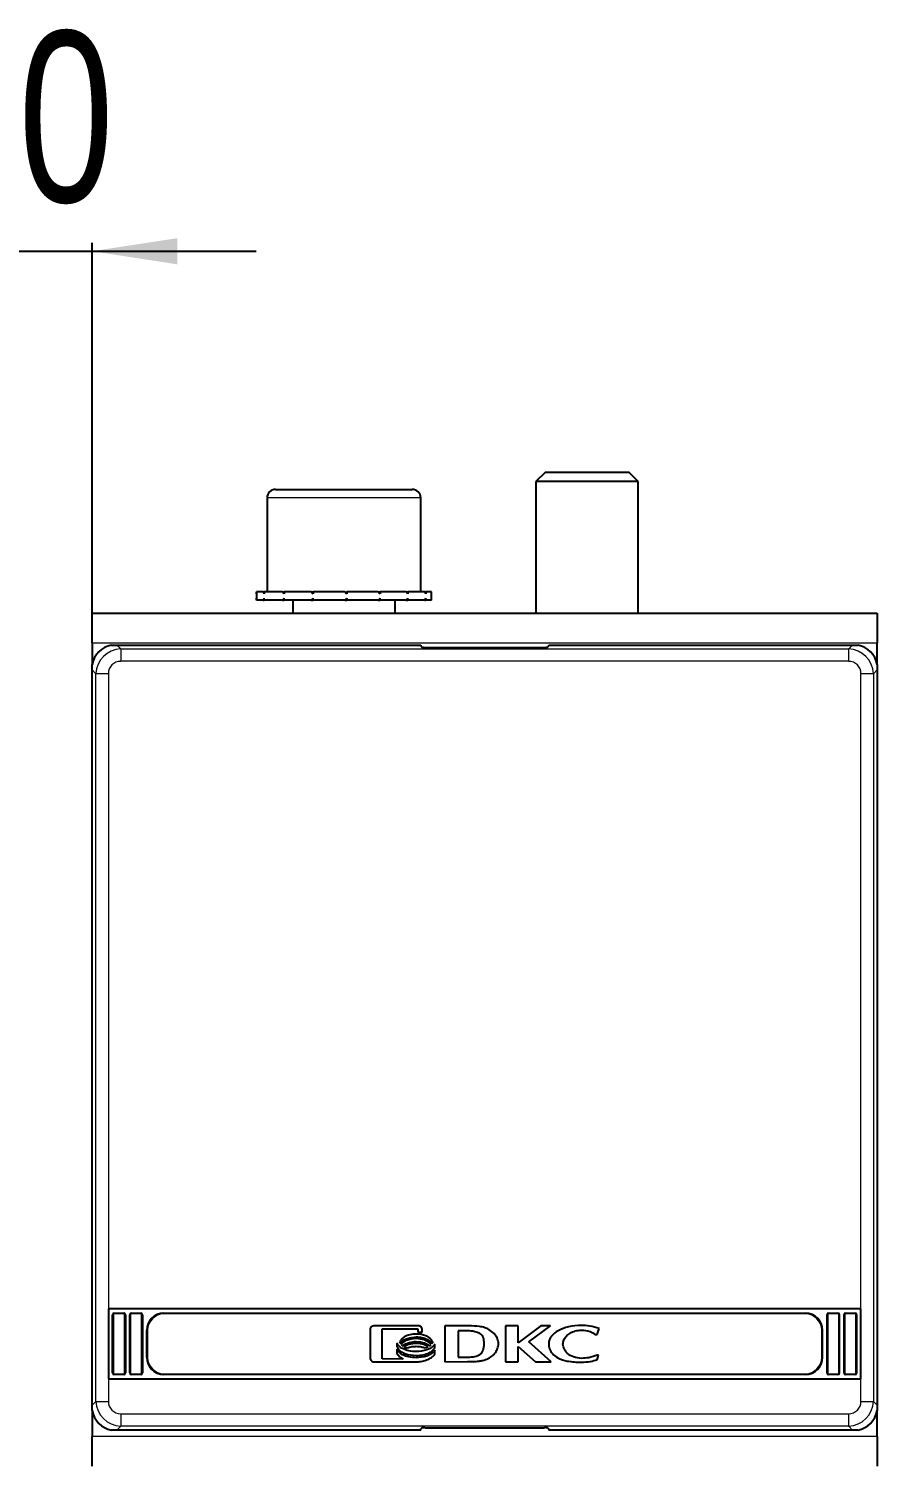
# Model space of a CAD drawing. Header units: millimetres. Extents: x 0 to 788, y 43 to 588.
# Drawn here: x 158 to 257.4, y 389.4 to 557.9 of the extents above; entities that cross this region are included whole.
import ezdxf

# ---------------------------------------------------------------- set-up
doc = ezdxf.new("R2010")
doc.units = ezdxf.units.MM
doc.layers.add('FORMAT', color=7, linetype='Continuous')
doc.styles.add('SLDTEXTSTYLE0', font='TXT', dxfattribs={"width": 0.75})
doc.dimstyles.new('SLDDIMSTYLE1', dxfattribs={"dimtxt": 20, "dimasz": 10, "dimexe": 0, "dimexo": 0.0625, "dimgap": 5, "dimtad": 2, "dimdec": 1, "dimrnd": 1e-09, "dimzin": 12, "dimdsep": 46, "dimtxsty": 'SLDTEXTSTYLE0', "dimsah": 1, "dimcen": 0.09, "dimadec": 0, "dimazin": 3, "dimtfac": 1, "dimtmove": 0, "dimatfit": 0, "dimfxl": 0, "dimfrac": 2, "dimtolj": 1, "dimtzin": 12, "dimarcsym": 0})

# ---------------------------------------------------------------- blocks, each defined once
blk = doc.blocks.new('_D_2')
at = {"layer": 'FORMAT'}
for p, q in [((155.39, 489.4), (155.39, 532.81)), ((165.39, 489.4), (165.39, 532.81)), ((155.39, 531.81), (136.16, 531.81)), ((155.39, 531.81), (165.39, 531.81)), ((165.39, 531.81), (184.62, 531.81))]:
    blk.add_line(p, q, dxfattribs=at)
for points in [[(155.39, 531.81), (145.39, 533.34), (145.39, 530.27)], [(165.39, 531.81), (175.39, 530.27), (175.39, 533.34)]]:
    blk.add_solid(points, dxfattribs=at)
at = {"layer": 'FORMAT', "insert": (145.61, 557.59), "char_height": 20, "attachment_point": 1, "style": 'SLDTEXTSTYLE0'}
blk.add_mtext('10', dxfattribs=at)

msp = doc.modelspace()

# ---------------------------------------------------------------- linework, layer by layer
at = {"color": 7, "linetype": 'Continuous', "lineweight": 25}
for p, q in [((218.46, 505.89), (217.39, 504.82)), ((228.31, 505.89), (218.46, 505.89)), ((229.39, 504.82), (228.31, 505.89)), ((186.89, 503.89), (195.32, 503.89)), ((195.32, 503.89), (202.89, 503.89)), ((217.39, 504.82), (217.39, 489.39)), ((229.39, 504.82), (217.39, 504.82)), ((229.39, 489.39), (229.39, 504.82)), ((185.89, 502.89), (185.89, 491.89)), ((203.89, 491.89), (203.89, 502.89)), ((184.64, 491.89), (184.64, 490.89)), ((184.64, 491.89), (184.64, 491.64)), ((185.45, 491.89), (184.64, 491.89)), ((184.64, 491.89), (184.64, 491.89)), ((184.64, 490.89), (184.64, 491.14)), ((185.45, 490.89), (184.64, 490.89)), ((184.64, 490.89), (184.64, 490.89)), ((185.45, 491.89), (185.56, 491.89)), ((185.45, 490.89), (185.56, 490.89)), ((185.56, 491.89), (185.56, 491.64)), ((187.71, 491.89), (185.56, 491.89)), ((185.56, 490.89), (185.56, 491.14)), ((187.71, 490.89), (185.56, 490.89)), ((187.71, 491.89), (187.89, 491.89)), ((187.71, 490.89), (187.89, 490.89)), ((187.89, 491.89), (187.89, 491.64)), ((191.06, 491.89), (187.89, 491.89)), ((187.89, 490.89), (187.89, 491.14)), ((191.06, 490.89), (187.89, 490.89)), ((188.89, 490.89), (188.89, 489.39)), ((191.06, 491.89), (191.29, 491.89)), ((191.06, 490.89), (191.29, 490.89)), ((191.29, 491.89), (191.29, 491.64)), ((194.99, 491.89), (191.29, 491.89)), ((191.29, 490.89), (191.29, 491.14)), ((194.99, 490.89), (191.29, 490.89)), ((194.99, 491.89), (195.07, 491.89)), ((194.99, 490.89), (195.15, 490.89)), ((195.15, 490.89), (195.23, 490.89)), ((195.19, 491.89), (195.23, 491.89)), ((195.23, 491.89), (195.23, 491.64)), ((198.9, 491.89), (195.23, 491.89)), ((195.23, 490.89), (195.23, 491.14)), ((198.9, 490.89), (195.23, 490.89)), ((198.9, 491.89), (199.13, 491.89)), ((198.9, 490.89), (199.13, 490.89)), ((199.13, 491.89), (199.13, 491.64)), ((202.2, 491.89), (199.13, 491.89)), ((199.13, 490.89), (199.13, 491.14)), ((202.2, 490.89), (199.13, 490.89)), ((200.89, 489.39), (200.89, 490.89)), ((202.2, 491.89), (202.38, 491.89)), ((202.2, 490.89), (202.38, 490.89)), ((202.38, 491.89), (202.38, 491.64)), ((204.39, 491.89), (202.38, 491.89)), ((202.38, 490.89), (202.38, 491.14)), ((204.39, 490.89), (202.38, 490.89)), ((204.39, 491.89), (204.48, 491.89)), ((204.39, 490.89), (204.48, 490.89)), ((204.48, 491.89), (204.48, 491.64)), ((205.14, 491.89), (204.48, 491.89)), ((204.48, 490.89), (204.48, 491.14)), ((205.14, 490.89), (204.48, 490.89)), ((205.14, 490.89), (205.14, 491.89)), ((165.39, 485.89), (165.39, 489.39)), ((165.39, 489.39), (257.39, 489.39)), ((257.39, 489.39), (257.39, 485.89)), ((165.39, 485.89), (165.39, 483.37)), ((167.66, 485.64), (168.28, 485.64)), ((168.28, 485.64), (203.89, 485.64)), ((203.89, 485.64), (203.89, 485.51)), ((204.39, 485.37), (218.39, 485.37)), ((218.89, 485.51), (218.89, 485.64)), ((218.89, 485.64), (254.49, 485.64)), ((254.49, 485.64), (255.11, 485.64)), ((257.39, 483.37), (257.39, 485.89)), ((165.39, 482.74), (165.39, 483.37)), ((165.39, 396.54), (165.39, 482.74)), ((257.39, 483.37), (257.39, 482.74)), ((257.39, 482.74), (257.39, 396.54)), ((255.48, 407.84), (167.29, 407.84)), ((167.29, 407.84), (167.29, 399.64)), ((255.48, 399.64), (255.48, 407.84)), ((167.79, 400.34), (167.79, 407.14)), ((167.99, 407.34), (169.09, 407.34)), ((169.29, 407.14), (169.29, 400.34)), ((169.79, 400.34), (169.79, 407.14)), ((169.99, 407.34), (171.09, 407.34)), ((171.29, 407.14), (171.29, 400.34)), ((173.79, 407.34), (248.98, 407.34)), ((251.48, 407.14), (251.48, 400.34)), ((251.68, 407.34), (252.78, 407.34)), ((252.98, 400.34), (252.98, 407.14)), ((253.48, 407.14), (253.48, 400.34)), ((253.68, 407.34), (254.78, 407.34)), ((254.98, 400.34), (254.98, 407.14)), ((171.79, 402.14), (171.79, 405.34)), ((197.96, 405.4), (197.96, 402.08)), ((203.64, 405.84), (198.39, 405.84)), ((199.37, 405.51), (203.54, 405.51)), ((199.37, 401.97), (199.37, 405.51)), ((203.54, 405.51), (203.54, 405.12)), ((203.54, 405.12), (204.07, 405.12)), ((204.07, 405.12), (204.07, 405.4)), ((209.53, 405.86), (206.7, 405.84)), ((206.7, 405.84), (206.7, 401.64)), ((209.32, 405.28), (208.28, 405.26)), ((208.28, 405.26), (208.28, 402.16)), ((213.81, 405.84), (213.81, 401.64)), ((215.3, 405.84), (213.81, 405.84)), ((217.97, 405.84), (215.3, 403.87)), ((215.3, 403.87), (215.3, 405.84)), ((216.56, 403.98), (219.1, 405.84)), ((219.1, 405.84), (217.97, 405.84)), ((224.37, 404.82), (224.56, 404.82)), ((224.56, 404.82), (224.81, 405.55)), ((250.98, 402.14), (250.98, 405.34)), ((201.11, 403.83), (201.11, 403.38)), ((201.11, 403.11), (201.11, 402.65)), ((205.56, 403.27), (205.56, 403.72)), ((205.56, 402.54), (205.56, 403.01)), ((215.32, 403.41), (217.33, 401.64)), ((215.32, 401.64), (215.32, 403.41)), ((219.16, 401.64), (216.56, 403.98)), ((198.39, 401.64), (203.64, 401.64)), ((201.83, 401.96), (199.37, 401.97)), ((206.7, 401.64), (209.39, 401.65)), ((208.28, 402.16), (209.23, 402.18)), ((209.39, 401.65), (209.4, 401.65)), ((209.4, 401.65), (209.42, 401.65)), ((213.81, 401.64), (215.32, 401.64)), ((217.33, 401.64), (219.16, 401.64)), ((224.55, 401.88), (224.73, 402.42)), ((224.73, 402.42), (224.58, 402.42)), ((167.29, 399.64), (255.48, 399.64)), ((169.09, 400.14), (167.99, 400.14)), ((171.09, 400.14), (169.99, 400.14)), ((248.98, 400.14), (173.79, 400.14)), ((252.78, 400.14), (251.68, 400.14)), ((254.78, 400.14), (253.68, 400.14)), ((165.39, 395.92), (165.39, 396.54)), ((257.39, 396.54), (257.39, 395.92)), ((165.39, 395.92), (165.39, 392.89)), ((257.39, 392.89), (257.39, 395.92)), ((165.39, 389.39), (165.39, 392.89)), ((168.28, 393.64), (167.66, 393.64)), ((203.89, 393.64), (168.28, 393.64)), ((203.89, 393.64), (203.89, 393.78)), ((204.39, 393.91), (218.39, 393.91)), ((218.89, 393.78), (218.89, 393.64)), ((254.49, 393.64), (218.89, 393.64)), ((255.11, 393.64), (254.49, 393.64)), ((257.39, 392.89), (257.39, 389.39))]:
    msp.add_line(p, q, dxfattribs=at)
at = {"color": 8, "linetype": 'Continuous', "lineweight": 18}
for p, q in [((195.38, 502.89), (185.89, 502.89)), ((203.89, 502.89), (195.38, 502.89)), ((165.39, 485.89), (257.39, 485.89)), ((168.28, 485.64), (168.74, 485.19)), ((254.04, 485.19), (254.49, 485.64)), ((168.74, 485.19), (168.74, 483.74)), ((168.74, 485.19), (254.04, 485.19)), ((254.04, 483.74), (168.74, 483.74)), ((254.04, 483.74), (254.04, 485.19)), ((165.84, 482.29), (165.39, 482.74)), ((167.29, 482.29), (165.84, 482.29)), ((165.84, 396.99), (165.84, 482.29)), ((167.29, 482.29), (167.29, 407.84)), ((256.93, 482.29), (255.48, 482.29)), ((255.48, 407.84), (255.48, 482.29)), ((257.39, 482.74), (256.93, 482.29)), ((256.93, 482.29), (256.93, 396.99)), ((167.79, 407.14), (167.89, 407.14)), ((167.79, 400.34), (167.79, 407.14)), ((167.79, 407.14), (167.79, 407.14)), ((167.89, 407.14), (167.89, 400.34)), ((167.99, 407.24), (167.99, 407.34)), ((167.99, 407.34), (169.09, 407.34)), ((167.99, 407.34), (167.99, 407.34)), ((169.09, 407.24), (167.99, 407.24)), ((169.09, 407.24), (169.09, 407.34)), ((169.09, 407.34), (169.09, 407.34)), ((169.19, 407.14), (169.29, 407.14)), ((169.19, 400.34), (169.19, 407.14)), ((169.29, 407.14), (169.29, 400.34)), ((169.29, 407.14), (169.29, 407.14)), ((169.79, 400.34), (169.79, 407.14)), ((169.79, 407.14), (169.89, 407.14)), ((169.79, 407.14), (169.79, 407.14)), ((169.89, 407.14), (169.89, 400.34)), ((169.99, 407.24), (169.99, 407.34)), ((169.99, 407.34), (171.09, 407.34)), ((169.99, 407.34), (169.99, 407.34)), ((171.09, 407.24), (169.99, 407.24)), ((171.09, 407.24), (171.09, 407.34)), ((171.09, 407.34), (171.09, 407.34)), ((171.19, 407.14), (171.29, 407.14)), ((171.19, 400.34), (171.19, 407.14)), ((171.29, 407.14), (171.29, 400.34)), ((171.29, 407.14), (171.29, 407.14)), ((173.79, 407.34), (248.98, 407.34)), ((173.79, 407.24), (173.79, 407.34)), ((173.79, 407.34), (173.79, 407.34)), ((248.98, 407.24), (173.79, 407.24)), ((248.98, 407.34), (248.98, 407.24)), ((248.98, 407.34), (248.98, 407.34)), ((251.49, 407.14), (251.48, 407.14)), ((251.49, 407.14), (251.59, 407.14)), ((251.49, 400.34), (251.49, 407.14)), ((251.59, 407.14), (251.59, 400.34)), ((251.68, 407.34), (251.68, 407.24)), ((251.68, 407.34), (252.78, 407.34)), ((251.68, 407.34), (251.68, 407.34)), ((252.78, 407.24), (251.68, 407.24)), ((252.78, 407.34), (252.78, 407.24)), ((252.78, 407.34), (252.78, 407.34)), ((252.88, 407.14), (252.98, 407.14)), ((252.88, 400.34), (252.88, 407.14)), ((252.98, 407.14), (252.98, 400.34)), ((252.98, 407.14), (252.98, 407.14)), ((253.49, 407.14), (253.48, 407.14)), ((253.49, 400.34), (253.49, 407.14)), ((253.59, 407.14), (253.49, 407.14)), ((253.59, 407.14), (253.59, 400.34)), ((253.68, 407.24), (253.68, 407.34)), ((253.68, 407.34), (254.78, 407.34)), ((253.68, 407.34), (253.68, 407.34)), ((254.78, 407.24), (253.68, 407.24)), ((254.78, 407.24), (254.78, 407.34)), ((254.78, 407.34), (254.78, 407.34)), ((254.88, 400.34), (254.88, 407.14)), ((254.98, 407.14), (254.88, 407.14)), ((254.98, 407.14), (254.98, 400.34)), ((254.98, 407.14), (254.98, 407.14)), ((171.89, 405.34), (171.79, 405.34)), ((171.79, 402.14), (171.79, 405.34)), ((171.79, 405.34), (171.79, 405.34)), ((171.89, 405.34), (171.89, 402.14)), ((250.88, 402.14), (250.88, 405.34)), ((250.98, 405.34), (250.88, 405.34)), ((250.98, 405.34), (250.98, 402.14)), ((250.98, 405.34), (250.98, 405.34)), ((171.89, 402.14), (171.79, 402.14)), ((171.79, 402.14), (171.79, 402.14)), ((250.98, 402.14), (250.88, 402.14)), ((250.98, 402.14), (250.98, 402.14)), ((167.29, 399.64), (167.29, 396.99)), ((167.79, 400.34), (167.89, 400.34)), ((167.79, 400.34), (167.79, 400.34)), ((167.99, 400.24), (169.09, 400.24)), ((167.99, 400.14), (167.99, 400.24)), ((169.09, 400.14), (167.99, 400.14)), ((167.99, 400.14), (167.99, 400.14)), ((169.09, 400.14), (169.09, 400.24)), ((169.09, 400.14), (169.09, 400.14)), ((169.19, 400.34), (169.29, 400.34)), ((169.29, 400.34), (169.29, 400.34)), ((169.79, 400.34), (169.89, 400.34)), ((169.79, 400.34), (169.79, 400.34)), ((169.99, 400.24), (171.09, 400.24)), ((169.99, 400.14), (169.99, 400.24)), ((171.09, 400.14), (169.99, 400.14)), ((169.99, 400.14), (169.99, 400.14)), ((171.09, 400.14), (171.09, 400.24)), ((171.09, 400.14), (171.09, 400.14)), ((171.19, 400.34), (171.29, 400.34)), ((171.29, 400.34), (171.29, 400.34)), ((173.79, 400.24), (248.98, 400.24)), ((173.79, 400.24), (173.79, 400.14)), ((248.98, 400.14), (173.79, 400.14)), ((173.79, 400.14), (173.79, 400.14)), ((248.98, 400.14), (248.98, 400.24)), ((248.98, 400.14), (248.98, 400.14)), ((251.48, 400.34), (251.49, 400.34)), ((251.49, 400.34), (251.59, 400.34)), ((251.68, 400.24), (252.78, 400.24)), ((251.68, 400.24), (251.68, 400.14)), ((252.78, 400.14), (251.68, 400.14)), ((251.68, 400.14), (251.68, 400.14)), ((252.78, 400.24), (252.78, 400.14)), ((252.78, 400.14), (252.78, 400.14)), ((252.88, 400.34), (252.98, 400.34)), ((252.98, 400.34), (252.98, 400.34)), ((253.48, 400.34), (253.49, 400.34)), ((253.59, 400.34), (253.49, 400.34)), ((253.68, 400.24), (254.78, 400.24)), ((253.68, 400.14), (253.68, 400.24)), ((254.78, 400.14), (253.68, 400.14)), ((253.68, 400.14), (253.68, 400.14)), ((254.78, 400.14), (254.78, 400.24)), ((254.78, 400.14), (254.78, 400.14)), ((254.98, 400.34), (254.88, 400.34)), ((254.98, 400.34), (254.98, 400.34)), ((255.48, 396.99), (255.48, 399.64)), ((165.39, 396.54), (165.84, 396.99)), ((165.84, 396.99), (167.29, 396.99)), ((255.48, 396.99), (256.93, 396.99)), ((256.93, 396.99), (257.39, 396.54)), ((168.74, 395.54), (254.04, 395.54)), ((168.74, 395.54), (168.74, 394.09)), ((254.04, 394.09), (254.04, 395.54)), ((257.39, 392.89), (165.39, 392.89)), ((168.74, 394.09), (168.28, 393.64)), ((254.04, 394.09), (168.74, 394.09)), ((254.49, 393.64), (254.04, 394.09))]:
    msp.add_line(p, q, dxfattribs=at)
at = {"color": 7, "linetype": 'Continuous', "lineweight": 25}
for centre, radius, start, end in [((186.89, 502.89), 1, 90, 180), ((202.89, 502.89), 1, 0, 90), ((167.99, 407.14), 0.2, 90, 180), ((169.09, 407.14), 0.2, 0, 90), ((169.99, 407.14), 0.2, 90, 180), ((171.09, 407.14), 0.2, 0, 90), ((173.79, 405.34), 2, 90, 180), ((248.98, 405.34), 2, 0, 90), ((251.68, 407.14), 0.2, 90, 180), ((252.78, 407.14), 0.2, 0, 90), ((253.68, 407.14), 0.2, 90, 180), ((254.78, 407.14), 0.2, 0, 90), ((173.79, 402.14), 2, 180, 270), ((248.98, 402.14), 2, 270, 0), ((167.99, 400.34), 0.2, 180, 270), ((169.09, 400.34), 0.2, 270, 0), ((169.99, 400.34), 0.2, 180, 270), ((171.09, 400.34), 0.2, 270, 0), ((251.68, 400.34), 0.2, 180, 270), ((252.78, 400.34), 0.2, 270, 0), ((253.68, 400.34), 0.2, 180, 270), ((254.78, 400.34), 0.2, 270, 0)]:
    msp.add_arc(centre, radius, start, end, dxfattribs=at)
at = {"color": 8, "linetype": 'Continuous', "lineweight": 18}
for centre, radius, start, end in [((167.99, 407.14), 0.198, 90, 180), ((167.99, 407.14), 0.0982, 90, 180), ((169.09, 407.14), 0.198, 0, 90), ((169.09, 407.14), 0.0982, 0, 90), ((169.99, 407.14), 0.198, 90, 180), ((169.99, 407.14), 0.0982, 90, 180), ((171.09, 407.14), 0.198, 0, 90), ((171.09, 407.14), 0.0982, 0, 90), ((173.79, 405.34), 2, 90, 180), ((173.79, 405.34), 1.9, 90, 180), ((248.98, 405.34), 2, 0, 90), ((248.98, 405.34), 1.9, 0, 90), ((251.68, 407.14), 0.198, 90, 180), ((251.68, 407.14), 0.0982, 90, 180), ((252.78, 407.14), 0.198, 0, 90), ((252.78, 407.14), 0.0982, 0, 90), ((253.68, 407.14), 0.198, 90, 180), ((253.68, 407.14), 0.0982, 90, 180), ((254.78, 407.14), 0.198, 0, 90), ((254.78, 407.14), 0.0982, 0, 90), ((173.79, 402.14), 2, 180, 270), ((173.79, 402.14), 1.9, 180, 270), ((248.98, 402.14), 1.9, 270, 0), ((248.98, 402.14), 2, 270, 0), ((167.99, 400.34), 0.198, 180, 270), ((167.99, 400.34), 0.0982, 180, 270), ((169.09, 400.34), 0.0982, 270, 0), ((169.09, 400.34), 0.198, 270, 0), ((169.99, 400.34), 0.198, 180, 270), ((169.99, 400.34), 0.0982, 180, 270), ((171.09, 400.34), 0.0982, 270, 0), ((171.09, 400.34), 0.198, 270, 0), ((251.68, 400.34), 0.198, 180, 270), ((251.68, 400.34), 0.0982, 180, 270), ((252.78, 400.34), 0.0982, 270, 0), ((252.78, 400.34), 0.198, 270, 0), ((253.68, 400.34), 0.198, 180, 270), ((253.68, 400.34), 0.0982, 180, 270), ((254.78, 400.34), 0.0982, 270, 0), ((254.78, 400.34), 0.198, 270, 0)]:
    msp.add_arc(centre, radius, start, end, dxfattribs=at)
at = {"color": 7, "linetype": 'Continuous', "lineweight": 25}
for centre, major_axis, ratio, start_param, end_param in [((168.44, 482.59), (2.27, -2.27), 0.935113, 2.575748, 3.707437), ((204.39, 485.51), (0.5, 0), 0.267949, 3.141593, 4.712389), ((218.39, 485.51), (0.5, 0), 0.267949, 4.712389, 6.283185), ((254.33, 482.59), (-2.27, -2.27), 0.935113, 2.575748, 3.707437), ((168.44, 396.69), (2.27, 2.27), 0.935113, 2.575748, 3.707437), ((254.33, 396.69), (-2.27, 2.27), 0.935113, 2.575748, 3.707437), ((204.39, 393.78), (0.5, 0), 0.267949, 1.570796, 3.141593), ((218.39, 393.78), (0.5, 0), 0.267949, 0, 1.570796)]:
    msp.add_ellipse(centre, major_axis=major_axis, ratio=ratio, start_param=start_param, end_param=end_param, dxfattribs=at)
at = {"color": 8, "linetype": 'Continuous', "lineweight": 18}
for centre, major_axis, ratio, start_param, end_param in [((168.84, 482.19), (2.13, -2.13), 0.997754, 2.389713, 3.893472), ((168.84, 482.19), (1.13, -1.13), 0.935113, 2.389713, 3.893472), ((253.93, 482.19), (2.13, 2.13), 0.997754, 5.531306, 7.035065), ((253.93, 482.19), (-1.13, -1.13), 0.935113, 2.389713, 3.893472), ((168.84, 397.1), (2.13, 2.13), 0.997754, 2.389713, 3.893472), ((168.84, 397.1), (1.13, 1.13), 0.935113, 2.389713, 3.893472), ((253.93, 397.1), (-1.13, 1.13), 0.935113, 2.389713, 3.893472), ((253.93, 397.1), (-2.13, 2.13), 0.997754, 2.389713, 3.893472)]:
    msp.add_ellipse(centre, major_axis=major_axis, ratio=ratio, start_param=start_param, end_param=end_param, dxfattribs=at)
at = {"color": 7, "linetype": 'Continuous', "lineweight": 25}
for points, knots in [([(184.64, 491.64), (184.64, 491.68), (184.64, 491.75), (184.64, 491.83), (184.64, 491.87), (184.64, 491.89)], [0, 0, 0, 0, 0.499981, 0.749988, 1, 1, 1, 1]), ([(184.64, 490.89), (184.64, 490.91), (184.64, 490.95), (184.64, 491.04), (184.64, 491.1), (184.64, 491.14)], [0, 0, 0, 0, 0.25014, 0.50028, 1, 1, 1, 1]), ([(185.56, 491.64), (185.54, 491.68), (185.51, 491.75), (185.48, 491.83), (185.46, 491.87), (185.45, 491.89)], [0, 0, 0, 0, 0.499981, 0.749988, 1, 1, 1, 1]), ([(185.45, 490.89), (185.46, 490.91), (185.48, 490.95), (185.51, 491.04), (185.54, 491.1), (185.56, 491.14)], [0, 0, 0, 0, 0.25014, 0.50028, 1, 1, 1, 1]), ([(187.89, 491.64), (187.86, 491.68), (187.81, 491.75), (187.75, 491.83), (187.72, 491.87), (187.71, 491.89)], [0, 0, 0, 0, 0.499981, 0.749988, 1, 1, 1, 1]), ([(187.71, 490.89), (187.72, 490.91), (187.75, 490.95), (187.81, 491.04), (187.86, 491.1), (187.89, 491.14)], [0, 0, 0, 0, 0.25014, 0.50028, 1, 1, 1, 1]), ([(191.29, 491.64), (191.25, 491.68), (191.19, 491.75), (191.11, 491.83), (191.07, 491.87), (191.06, 491.89)], [0, 0, 0, 0, 0.499981, 0.749988, 1, 1, 1, 1]), ([(191.06, 490.89), (191.07, 490.91), (191.11, 490.95), (191.19, 491.04), (191.25, 491.1), (191.29, 491.14)], [0, 0, 0, 0, 0.25014, 0.50028, 1, 1, 1, 1]), ([(195.23, 491.64), (195.19, 491.68), (195.13, 491.75), (195.05, 491.83), (195.01, 491.87), (194.99, 491.89)], [0, 0, 0, 0, 0.499981, 0.749988, 1, 1, 1, 1]), ([(194.99, 490.89), (195.01, 490.91), (195.05, 490.95), (195.13, 491.04), (195.19, 491.1), (195.23, 491.14)], [0, 0, 0, 0, 0.25014, 0.50028, 1, 1, 1, 1]), ([(195.23, 491.64), (195.22, 491.71), (195.19, 491.84), (195.16, 491.88), (195.15, 491.89)], [0, 0, 0, 0, 0.561794, 1, 1, 1, 1]), ([(195.23, 491.14), (195.22, 491.07), (195.19, 490.94), (195.16, 490.91), (195.15, 490.89)], [0, 0, 0, 0, 0.561794, 1, 1, 1, 1]), ([(199.13, 491.64), (199.09, 491.68), (199.03, 491.75), (198.96, 491.83), (198.92, 491.87), (198.9, 491.89)], [0, 0, 0, 0, 0.4999808, 0.7499881, 1, 1, 1, 1]), ([(198.9, 490.89), (198.92, 490.91), (198.96, 490.95), (199.03, 491.04), (199.09, 491.1), (199.13, 491.14)], [0, 0, 0, 0, 0.25014, 0.50028, 1, 1, 1, 1]), ([(202.38, 491.64), (202.35, 491.68), (202.3, 491.75), (202.25, 491.83), (202.22, 491.87), (202.2, 491.89)], [0, 0, 0, 0, 0.499981, 0.749988, 1, 1, 1, 1]), ([(202.2, 490.89), (202.22, 490.91), (202.25, 490.95), (202.3, 491.04), (202.35, 491.1), (202.38, 491.14)], [0, 0, 0, 0, 0.25014, 0.50028, 1, 1, 1, 1]), ([(204.48, 491.64), (204.47, 491.68), (204.45, 491.75), (204.42, 491.83), (204.4, 491.87), (204.39, 491.89)], [0, 0, 0, 0, 0.499981, 0.749988, 1, 1, 1, 1]), ([(204.39, 490.89), (204.4, 490.91), (204.42, 490.95), (204.45, 491.04), (204.47, 491.1), (204.48, 491.14)], [0, 0, 0, 0, 0.25014, 0.50028, 1, 1, 1, 1]), ([(198.39, 405.84), (198.33, 405.83), (198.2, 405.82), (198.06, 405.7), (197.97, 405.56), (197.96, 405.45), (197.96, 405.4)], [0, 0, 0, 0, 0.281303, 0.555629, 0.773878, 1, 1, 1, 1]), ([(203.36, 404.89), (203.11, 404.87), (202.64, 404.84), (202.06, 404.61), (201.64, 404.32), (201.49, 404.07), (201.42, 403.96)], [0, 0, 0, 0, 0.32886, 0.6213684, 0.8224445, 1, 1, 1, 1]), ([(201.51, 403.78), (201.62, 403.9), (201.85, 404.17), (202.49, 404.47), (203.02, 404.52), (203.36, 404.55)], [0, 0, 0, 0, 0.235625, 0.507433, 1, 1, 1, 1]), ([(205.31, 403.92), (205.26, 404.02), (205.15, 404.24), (204.85, 404.49), (204.28, 404.8), (203.75, 404.85), (203.36, 404.89)], [0, 0, 0, 0, 0.149079, 0.314363, 0.498773, 1, 1, 1, 1]), ([(203.36, 404.55), (203.58, 404.54), (204.01, 404.51), (204.55, 404.32), (204.96, 404.08), (205.13, 403.87), (205.21, 403.77)], [0, 0, 0, 0, 0.322978, 0.614423, 0.818337, 1, 1, 1, 1]), ([(204.07, 405.4), (204.06, 405.47), (204.05, 405.6), (203.93, 405.74), (203.79, 405.83), (203.69, 405.84), (203.64, 405.84)], [0, 0, 0, 0, 0.285248, 0.560563, 0.777151, 1, 1, 1, 1]), ([(209.98, 405.22), (209.85, 405.23), (209.63, 405.26), (209.41, 405.27), (209.32, 405.28)], [0, 0, 0, 0, 0.586635, 1, 1, 1, 1]), ([(211.89, 405.42), (211.74, 405.5), (211.38, 405.67), (210.58, 405.82), (209.94, 405.84), (209.53, 405.86)], [0, 0, 0, 0, 0.216742, 0.489643, 1, 1, 1, 1]), ([(211.33, 403.75), (211.32, 403.88), (211.32, 404.12), (211.25, 404.45), (211.12, 404.71), (210.89, 404.94), (210.49, 405.11), (210.16, 405.18), (209.98, 405.22)], [0, 0, 0, 0, 0.176808, 0.319231, 0.43938, 0.552395, 0.749205, 1, 1, 1, 1]), ([(211.17, 401.79), (211.39, 401.86), (211.81, 401.99), (212.34, 402.35), (212.74, 402.81), (212.97, 403.33), (213.03, 403.89), (212.87, 404.47), (212.49, 405.01), (212.1, 405.28), (211.89, 405.42)], [0, 0, 0, 0, 0.138091, 0.265455, 0.384013, 0.496103, 0.605759, 0.71979, 0.847662, 1, 1, 1, 1]), ([(222.7, 405.9), (222.2, 405.87), (221.27, 405.81), (220.05, 405.37), (219.28, 404.8), (218.94, 404.24), (218.9, 403.94), (218.89, 403.8)], [0, 0, 0, 0, 0.315674, 0.58952, 0.813199, 0.909026, 1, 1, 1, 1]), ([(220.56, 403.7), (220.58, 403.86), (220.62, 404.2), (220.92, 404.64), (221.38, 405.02), (222, 405.29), (222.49, 405.33), (222.74, 405.35)], [0, 0, 0, 0, 0.165415, 0.334737, 0.516014, 0.747902, 1, 1, 1, 1]), ([(224.81, 405.55), (224.44, 405.66), (223.75, 405.86), (223.04, 405.89), (222.7, 405.9)], [0, 0, 0, 0, 0.5368, 1, 1, 1, 1]), ([(222.74, 405.35), (223.08, 405.32), (223.67, 405.27), (224.16, 404.95), (224.37, 404.82)], [0, 0, 0, 0, 0.579608, 1, 1, 1, 1]), ([(203.36, 402.83), (203.06, 402.84), (202.51, 402.87), (201.83, 403.12), (201.34, 403.43), (201.18, 403.7), (201.11, 403.83)], [0, 0, 0, 0, 0.341641, 0.638783, 0.834973, 1, 1, 1, 1]), ([(201.11, 403.38), (201.17, 403.27), (201.29, 403.04), (201.63, 402.79), (202.3, 402.46), (202.91, 402.41), (203.36, 402.38)], [0, 0, 0, 0, 0.13872, 0.298957, 0.48357, 1, 1, 1, 1]), ([(203.36, 402.11), (203.06, 402.13), (202.51, 402.16), (201.83, 402.4), (201.34, 402.71), (201.18, 402.99), (201.11, 403.11)], [0, 0, 0, 0, 0.34171, 0.638876, 0.835038, 1, 1, 1, 1]), ([(201.42, 403.96), (201.44, 403.92), (201.46, 403.86), (201.5, 403.81), (201.51, 403.78)], [0, 0, 0, 0, 0.556647, 1, 1, 1, 1]), ([(203.36, 404.35), (202.96, 404.31), (202.43, 404.26), (201.86, 403.94), (201.68, 403.77), (201.59, 403.68)], [0, 0, 0, 0, 0.607099, 0.813781, 1, 1, 1, 1]), ([(201.59, 403.68), (201.62, 403.65), (201.68, 403.59), (201.74, 403.54), (201.77, 403.52)], [0, 0, 0, 0, 0.548878, 1, 1, 1, 1]), ([(201.77, 403.52), (202.03, 403.67), (202.52, 403.96), (203.09, 403.99), (203.36, 404.01)], [0, 0, 0, 0, 0.521089, 1, 1, 1, 1]), ([(203.36, 403.79), (203.06, 403.77), (202.56, 403.74), (202.12, 403.51), (201.93, 403.42)], [0, 0, 0, 0, 0.591571, 1, 1, 1, 1]), ([(201.93, 403.42), (202, 403.38), (202.12, 403.32), (202.25, 403.28), (202.31, 403.26)], [0, 0, 0, 0, 0.5418477, 1, 1, 1, 1]), ([(202.31, 403.26), (202.49, 403.32), (202.84, 403.43), (203.19, 403.44), (203.36, 403.45)], [0, 0, 0, 0, 0.540329, 1, 1, 1, 1]), ([(205.13, 403.67), (205.02, 403.78), (204.78, 404.01), (204.17, 404.28), (203.68, 404.32), (203.36, 404.35)], [0, 0, 0, 0, 0.239541, 0.512395, 1, 1, 1, 1]), ([(203.36, 404.01), (203.7, 403.98), (204.27, 403.94), (204.75, 403.64), (204.94, 403.52)], [0, 0, 0, 0, 0.598426, 1, 1, 1, 1]), ([(204.78, 403.42), (204.54, 403.53), (204.09, 403.75), (203.59, 403.78), (203.36, 403.79)], [0, 0, 0, 0, 0.528395, 1, 1, 1, 1]), ([(205.56, 403.72), (205.49, 403.63), (205.35, 403.42), (205.01, 403.19), (204.36, 402.9), (203.78, 402.86), (203.36, 402.83)], [0, 0, 0, 0, 0.141525, 0.304329, 0.489562, 1, 1, 1, 1]), ([(203.36, 403.45), (203.56, 403.44), (203.92, 403.42), (204.26, 403.31), (204.4, 403.26)], [0, 0, 0, 0, 0.579402, 1, 1, 1, 1]), ([(203.36, 402.38), (203.64, 402.39), (204.16, 402.42), (204.81, 402.64), (205.3, 402.91), (205.48, 403.16), (205.56, 403.27)], [0, 0, 0, 0, 0.33644, 0.632575, 0.831337, 1, 1, 1, 1]), ([(205.56, 403.01), (205.49, 402.91), (205.35, 402.71), (205.01, 402.48), (204.36, 402.19), (203.78, 402.14), (203.36, 402.11)], [0, 0, 0, 0, 0.141571, 0.304387, 0.489612, 1, 1, 1, 1]), ([(204.4, 403.26), (204.47, 403.29), (204.6, 403.33), (204.73, 403.39), (204.78, 403.42)], [0, 0, 0, 0, 0.575396, 1, 1, 1, 1]), ([(204.94, 403.52), (204.98, 403.54), (205.05, 403.59), (205.11, 403.65), (205.13, 403.67)], [0, 0, 0, 0, 0.569699, 1, 1, 1, 1]), ([(205.21, 403.77), (205.23, 403.8), (205.27, 403.84), (205.3, 403.9), (205.31, 403.92)], [0, 0, 0, 0, 0.564632, 1, 1, 1, 1]), ([(209.23, 402.18), (209.51, 402.18), (210.02, 402.19), (210.63, 402.35), (211, 402.62), (211.19, 402.91), (211.31, 403.3), (211.32, 403.59), (211.33, 403.75)], [0, 0, 0, 0, 0.274676, 0.503042, 0.607381, 0.716579, 0.843412, 1, 1, 1, 1]), ([(218.89, 403.8), (218.91, 403.58), (218.94, 403.14), (219.32, 402.53), (220.04, 402), (221.2, 401.64), (222.14, 401.6), (222.69, 401.59)], [0, 0, 0, 0, 0.130532, 0.266031, 0.423997, 0.666819, 1, 1, 1, 1]), ([(222.74, 402.04), (222.42, 402.07), (221.81, 402.13), (221.1, 402.55), (220.65, 403.1), (220.59, 403.5), (220.56, 403.7)], [0, 0, 0, 0, 0.317455, 0.60205, 0.80504, 1, 1, 1, 1]), ([(197.96, 402.08), (197.97, 402.01), (197.98, 401.89), (198.1, 401.74), (198.24, 401.65), (198.34, 401.64), (198.39, 401.64)], [0, 0, 0, 0, 0.285197, 0.560428, 0.777044, 1, 1, 1, 1]), ([(201.11, 402.65), (201.14, 402.57), (201.22, 402.41), (201.46, 402.17), (201.69, 402.04), (201.83, 401.96)], [0, 0, 0, 0, 0.244932, 0.514807, 1, 1, 1, 1]), ([(203.64, 401.64), (203.85, 401.66), (204.29, 401.71), (204.84, 401.95), (205.3, 402.21), (205.48, 402.44), (205.56, 402.54)], [0, 0, 0, 0, 0.289383, 0.600301, 0.822929, 1, 1, 1, 1]), ([(209.42, 401.65), (209.52, 401.66), (209.75, 401.66), (209.97, 401.67), (210.08, 401.67)], [0, 0, 0, 0, 0.486421, 1, 1, 1, 1]), ([(210.08, 401.67), (210.28, 401.68), (210.65, 401.7), (211.01, 401.76), (211.17, 401.79)], [0, 0, 0, 0, 0.55183, 1, 1, 1, 1]), ([(222.69, 401.59), (223.05, 401.6), (223.68, 401.63), (224.29, 401.8), (224.55, 401.88)], [0, 0, 0, 0, 0.5776526, 1, 1, 1, 1]), ([(224.58, 402.42), (224.25, 402.3), (223.66, 402.08), (223.03, 402.05), (222.74, 402.04)], [0, 0, 0, 0, 0.547643, 1, 1, 1, 1])]:
    msp.add_open_spline(points, degree=3, knots=knots, dxfattribs=at)

# ---------------------------------------------------------------- dimensions: what is measured, and where the dimension line sits
at = {"layer": 'FORMAT'}
dim = msp.add_linear_dim(base=(165.39, 531.81), p1=(155.39, 489.39), p2=(165.39, 489.39), angle=0, dimstyle='SLDDIMSTYLE1', dxfattribs=at)
dim.commit()
dim.dimension.update_dxf_attribs({"geometry": '_D_2', "text_midpoint": (160.39, 531.81), "dimtype": 160})

doc.saveas('drawing.dxf')
